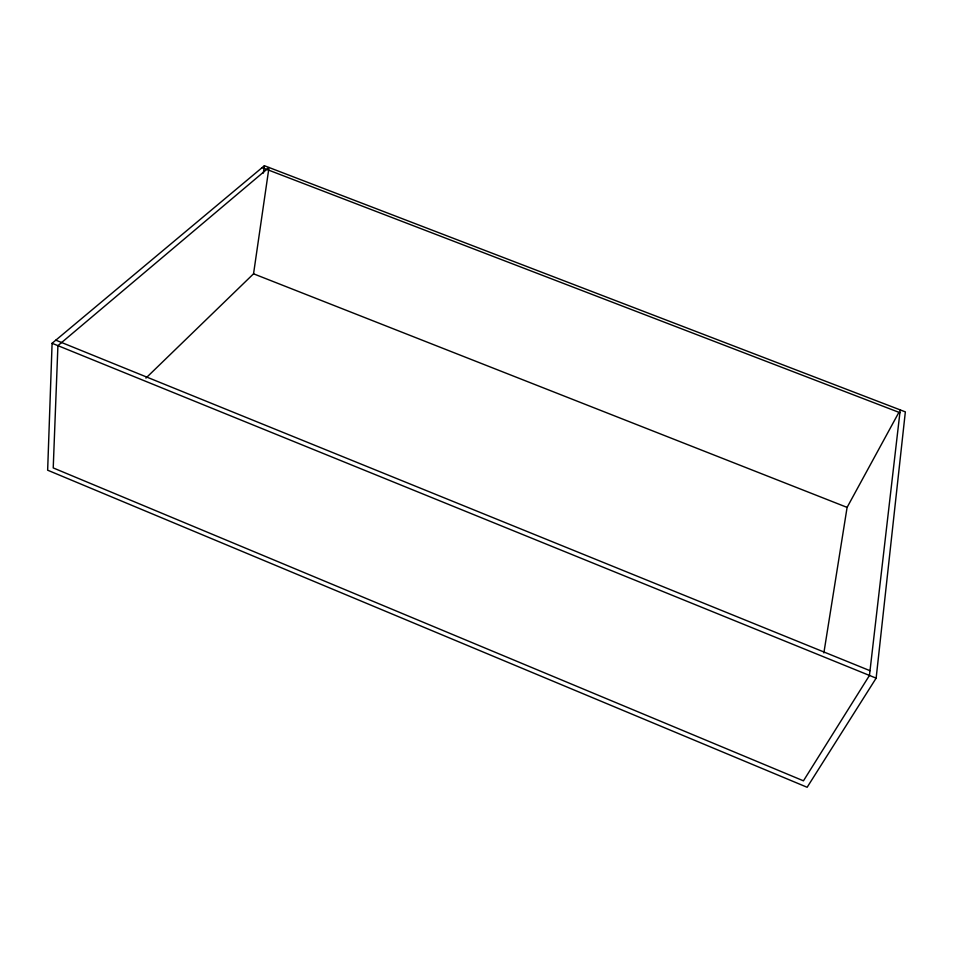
<?xml version="1.0" encoding="UTF-8"?>
<svg xmlns="http://www.w3.org/2000/svg" width="953" height="953" viewBox="0 0 953 953"><rect width="100%" height="100%" fill="white"/><g stroke="black" fill="none" stroke-linecap="round" stroke-linejoin="round"><path stroke-width="1.43" d="M52.093 343.283L47.65 470.198L807.143 787.273L876.141 678.155L905.35 411.875L264.386 165.727L52.093 343.283L876.141 678.155M900.228 409.909L869.458 675.439L803.45 780.829L53.225 467.923L57.919 345.653L268.996 167.502M263.338 173.089L264.386 165.727M145.928 378.091L253.546 273.809L268.782 168.955M823.868 652.924L847.098 507.389L898.81 412.506M262.123 167.621L899.906 412.697M253.546 273.809L847.098 507.389M55.822 340.161L870.006 670.698"/></g></svg>
